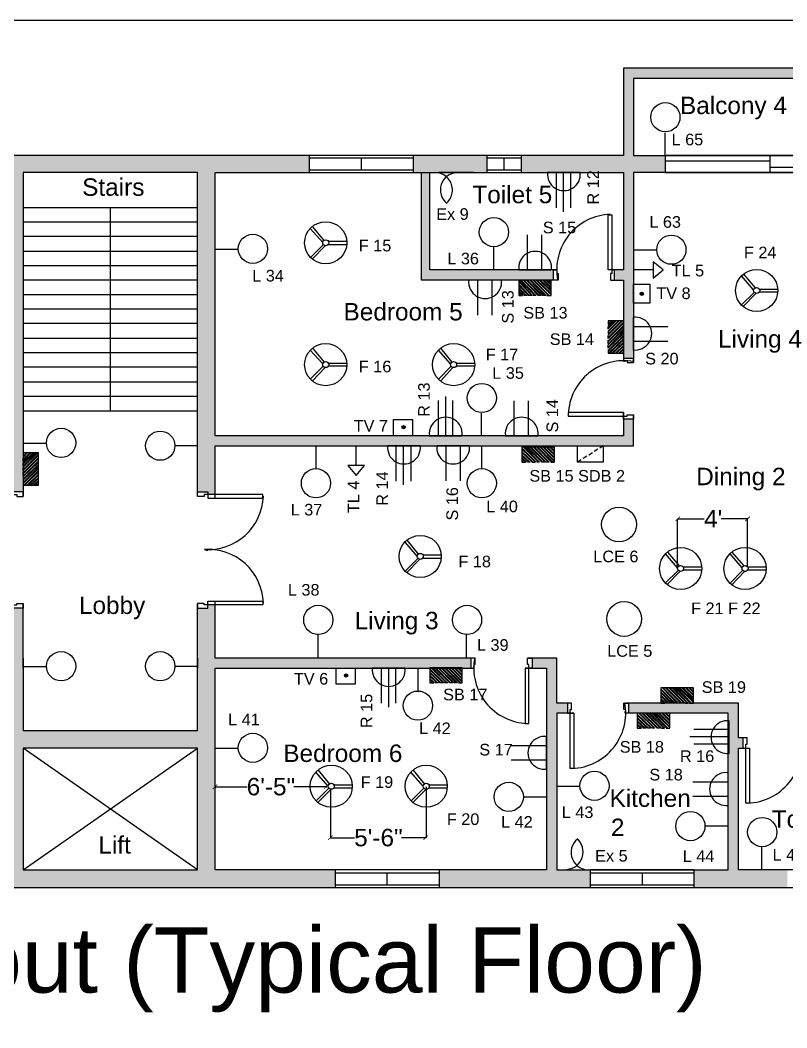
# Model space of a CAD drawing. Header units: inches. Extents: x 61 to 2163, y 256 to 1325.
# Drawn here: x 822 to 1349, y 631 to 1325 of the extents above; entities that cross this region are included whole.
import ezdxf

# ---------------------------------------------------------------- set-up
doc = ezdxf.new("R2010")
doc.units = ezdxf.units.IN
doc.header["$MEASUREMENT"] = 0
for name, color, linetype in [('PDF_0', 7, 'Continuous'), ('PDF_hatch', 3, 'Continuous'), ('PDF_PDF_Geometry', 7, 'Continuous'), ('PDF_PDF_Solid Fills', 7, 'Continuous'), ('PDF_Text', 7, 'Continuous')]:
    doc.layers.add(name, color=color, linetype=linetype)
for name, color, linetype, true_color in [('PDF_door', 140, 'Continuous', 0x00bfff), ('PDF_Layer1', 1, 'Continuous', 0xff0000), ('PDF_window', 180, 'Continuous', 0x3f00ff)]:
    doc.layers.add(name, color=color, linetype=linetype, true_color=true_color)
doc.styles.add('PDF Arial', font='arial.ttf')

msp = doc.modelspace()

# ---------------------------------------------------------------- hatches: boundary and pattern name
at = {"layer": 'PDF_0', "true_color": 0x00ff3f, "transparency": 33554559}
for points in [[(1276.23, 983.25), (1275.91, 983.57), (1272.72, 980.38), (1273.04, 980.06)], [(1320.56, 980.38), (1320.88, 980.06), (1324.39, 983.25), (1323.75, 983.57)], [(957.63, 798.91), (957.31, 799.23), (954.12, 796.04), (954.44, 795.72)], [(1030.66, 796.04), (1030.98, 795.72), (1034.17, 798.91), (1033.85, 799.23)], [(1037.04, 763.83), (1036.72, 764.14), (1033.53, 760.96), (1033.85, 760.64)], [(1099.23, 760.96), (1099.55, 760.64), (1102.74, 763.83), (1102.42, 764.14)]]:
    msp.add_hatch(color=100, dxfattribs=at).paths.add_polyline_path(points)
at = {"layer": 'PDF_hatch', "transparency": 33554559}
for points in [[(1436.01, 1012.59), (1436.01, 1146.22), (1440.8, 1146.22), (1440.8, 1153.23), (1436.01, 1153.23), (1436.01, 1220.21), (1518.93, 1220.21), (1518.93, 1232.01), (1436.01, 1232.01), (1436.01, 1291.97), (1237, 1291.97), (1237, 1232.01), (1166.84, 1232.01), (1166.84, 1220.21), (1237, 1220.21), (1237, 1153.23), (1230.94, 1153.23), (1230.94, 1146.22), (1237, 1146.22), (1237, 1092.32), (1244.02, 1092.32), (1244.02, 1220.21), (1265.71, 1220.21), (1265.71, 1232.01), (1244.02, 1232.01), (1244.02, 1284.95), (1429, 1284.95), (1429, 1232.01), (1409.86, 1232.01), (1409.86, 1220.21), (1429, 1220.21), (1429, 1012.59)], [(956.03, 998.55), (956.03, 1032.04), (1244.02, 1032.04), (1244.02, 1050.54), (1237, 1050.54), (1237, 1039.06), (956.03, 1039.06), (956.03, 1220.21), (1020.77, 1220.21), (1020.77, 1232.01), (747.14, 1232.01), (747.14, 1220.21), (811.88, 1220.21), (811.88, 1039.06), (530.9, 1039.06), (530.9, 1050.54), (523.89, 1050.54), (523.89, 1032.04), (811.88, 1032.04), (811.88, 998.55), (816.98, 998.55), (816.98, 1000.47), (824, 1000.47), (824, 1220.21), (943.91, 1220.21), (943.91, 1000.47), (950.93, 1000.47), (950.93, 998.55)], [(1142.92, 1232.01), (1092.53, 1232.01), (1092.53, 1220.21), (1097.95, 1220.21), (1097.95, 1146.22), (1188.85, 1146.22), (1188.85, 1153.23), (1103.69, 1153.23), (1103.69, 1220.21), (1142.92, 1220.21)], [(1191.08, 885.97), (1174.18, 885.97), (1174.18, 878.96), (1184.06, 878.96), (1184.06, 740.23), (1110.39, 740.23), (1110.39, 728.11), (1214.04, 728.11), (1214.04, 740.23), (1191.08, 740.23), (1191.08, 848.02), (1198.41, 848.02), (1198.41, 855.04), (1191.08, 855.04)], [(1316.1, 855.04), (1240.51, 855.04), (1240.51, 848.02), (1309.08, 848.02), (1309.08, 740.23), (1285.8, 740.23), (1285.8, 728.11), (1349.9, 728.11), (1349.9, 740.23), (1316.1, 740.23), (1316.1, 824.1), (1319.29, 824.1), (1319.29, 831.12), (1316.1, 831.12)]]:
    msp.add_hatch(color=256, dxfattribs=at).paths.add_polyline_path(points)
h = msp.add_hatch(color=256, dxfattribs=at)
h.paths.add_polyline_path([(811.88, 922.65), (811.88, 885.97), (635.83, 885.97), (635.83, 878.96), (811.88, 878.96), (811.88, 740.23), (729.28, 740.23), (729.28, 728.11), (1038.63, 728.11), (1038.63, 740.23), (956.03, 740.23), (956.03, 878.96), (1132.08, 878.96), (1132.08, 885.97), (956.03, 885.97), (956.03, 922.65), (950.93, 922.65), (950.93, 920.42), (943.91, 920.42), (943.91, 836.22), (824, 836.22), (824, 920.42), (816.98, 920.42), (816.98, 922.65)])
h.paths.add_polyline_path([(824, 740.23), (824, 824.1), (943.91, 824.1), (943.91, 740.23)], flags=0)
at = {"layer": 'PDF_PDF_Solid Fills', "transparency": 33554559}
for points in [[(1248.8, 1137.61), (1248.49, 1137.29), (1248.49, 1136.01), (1248.8, 1136.01), (1249.12, 1135.69), (1249.76, 1135.69), (1250.4, 1136.33), (1250.4, 1136.97), (1250.08, 1137.29), (1250.08, 1137.61)], [(1086.15, 1045.44), (1086.15, 1045.76), (1084.88, 1045.76), (1084.56, 1045.44), (1084.56, 1044.16), (1084.88, 1043.84), (1086.15, 1043.84), (1086.15, 1044.16), (1086.47, 1044.48), (1086.47, 1045.12)], [(1046.61, 874.49), (1046.29, 874.81), (1045.65, 874.81), (1045.01, 874.17), (1045.01, 873.22), (1045.33, 872.9), (1046.61, 872.9), (1046.61, 873.22), (1046.93, 873.54), (1046.93, 874.17), (1046.61, 874.17)]]:
    msp.add_hatch(color=256, dxfattribs=at).paths.add_polyline_path(points)

# ---------------------------------------------------------------- linework, layer by layer
at = {"layer": 'PDF_0', "lineweight": 25}
for points in [[(61.45, 1325.13), (1709.01, 1325.13), (1709.01, 256.1), (61.45, 256.1)], [(1244.02, 1284.95), (1244.02, 1232.01), (1429, 1232.01), (1429, 1284.95)], [(824, 824.1), (824, 740.23), (943.91, 740.23), (943.91, 824.1)]]:
    msp.add_lwpolyline(points, close=True, dxfattribs=at)
for points in [[(338.91, 728.11), (824, 728.11), (943.91, 728.11), (1429, 728.11), (1429, 668.15), (1537.75, 668.15), (1537.75, 728.11), (1687.96, 728.11), (1687.96, 1232.01), (1675.85, 1232.01), (1675.85, 1291.97), (1591.97, 1291.97), (1591.97, 1232.01), (1436.01, 1232.01), (1436.01, 1291.97), (1237, 1291.97), (1237, 1232.01), (943.91, 1232.01), (824, 1232.01), (530.9, 1232.01)], [(943.91, 997.28), (943.91, 1220.21), (824, 1220.21), (824, 997.28)], [(1237, 1055), (1237, 1039.06), (956.03, 1039.06), (956.03, 1220.21), (1133.67, 1220.21), (1109.75, 1220.21)], [(1192.04, 1146.22), (1188.53, 1146.22), (1185.98, 1146.22), (1147.71, 1146.22), (1140.69, 1146.22), (1133.67, 1146.22), (1109.75, 1146.22), (1097.95, 1146.22), (1097.95, 1153.23), (1097.95, 1220.21)], [(1191.08, 1153.23), (1188.53, 1153.23), (1185.98, 1153.23), (1147.71, 1153.23), (1140.69, 1153.23), (1133.67, 1153.23), (1116.77, 1153.23), (1103.69, 1153.23), (1103.69, 1220.21)], [(1133.67, 1220.21), (1140.69, 1220.21), (1147.71, 1220.21), (1154.72, 1220.21), (1237, 1220.21), (1237, 1166.95), (1237, 1160.25), (1237, 1153.23), (1226.48, 1153.23)], [(1429, 1009.72), (1429, 1153.23), (1429, 1160.25), (1429, 1166.95), (1429, 1220.21), (1244.02, 1220.21), (1244.02, 1166.95), (1244.02, 1160.25), (1244.02, 1153.23), (1244.02, 1089.45)], [(943.91, 1195.97), (824, 1195.97)], [(883.95, 1055.96), (883.95, 1195.97)], [(943.91, 1186.08), (824, 1186.08)], [(943.91, 1176.2), (824, 1176.2)], [(943.91, 1165.99), (824, 1165.99)], [(943.91, 1156.1), (824, 1156.1)], [(943.91, 1146.22), (824, 1146.22)], [(1228.07, 1146.22), (1237, 1146.22), (1237, 1090.41)], [(943.91, 1136.01), (824, 1136.01)], [(943.91, 1126.12), (824, 1126.12)], [(943.91, 1116.24), (824, 1116.24)], [(943.91, 1106.03), (824, 1106.03)], [(943.91, 1096.15), (824, 1096.15)], [(943.91, 1086.26), (824, 1086.26)], [(943.91, 1076.05), (824, 1076.05)], [(943.91, 1066.17), (824, 1066.17)], [(943.91, 1055.96), (824, 1055.96)], [(956.03, 996), (956.03, 1032.04), (1244.02, 1032.04), (1244.02, 1053.41)], [(956.03, 960.28), (956.03, 960.6)], [(824, 885.97), (824, 923.61)], [(943.91, 885.97), (943.91, 923.61)], [(1134.95, 885.97), (956.03, 885.97), (956.03, 925.2)], [(824, 878.96), (824, 885.97), (824, 874.17), (824, 836.22), (943.91, 836.22), (943.91, 874.17), (943.91, 885.97), (943.91, 878.96)], [(1201.28, 855.04), (1191.08, 855.04), (1191.08, 885.97), (1184.06, 885.97), (1170.99, 885.97)], [(1169.39, 878.96), (1184.06, 878.96), (1184.06, 848.02), (1184.06, 740.23), (956.03, 740.23), (956.03, 878.96), (1133.99, 878.96)], [(1237.64, 855.04), (1237.32, 855.04)], [(1322.16, 831.12), (1316.1, 831.12), (1316.1, 848.02), (1316.1, 855.04), (1238.6, 855.04)], [(1202.88, 848.02), (1202.56, 848.02), (1191.08, 848.02), (1191.08, 841.01), (1191.08, 740.23), (1309.08, 740.23), (1309.08, 800.18), (1309.08, 841.01), (1309.08, 848.02), (1238.6, 848.02), (1238.28, 848.02)], [(824, 740.23), (943.91, 824.1)], [(943.91, 740.23), (824, 824.1)], [(1359.15, 824.1), (1429, 824.1), (1429, 807.2), (1429, 800.18), (1429, 793.17), (1429, 740.23), (1316.1, 740.23), (1316.1, 793.17), (1316.1, 800.18), (1316.1, 807.2), (1316.1, 824.1), (1323.75, 824.1)]]:
    msp.add_lwpolyline(points, dxfattribs=at)
for centre in [(1233.97, 977.98), (1237.48, 912.92)]:
    msp.add_circle(centre, 11.96, dxfattribs=at)
at = {"layer": 'PDF_door', "lineweight": 25}
for points in [[(1229.03, 1191.19), (1229.03, 1153.23), (1226.48, 1153.23), (1226.48, 1191.19)], [(1228.07, 1146.22), (1230.94, 1146.22), (1230.94, 1153.23), (1229.03, 1153.23), (1229.03, 1150.68), (1228.07, 1150.68)], [(1199.05, 1052.45), (1237, 1052.45), (1237, 1055), (1199.05, 1055)], [(1244.02, 1053.41), (1244.02, 1050.54), (1237, 1050.54), (1237, 1052.45), (1239.56, 1052.45), (1239.56, 1053.41)], [(824, 997.28), (824, 1000.47), (816.98, 1000.47), (816.98, 998.55), (819.53, 998.55), (819.53, 997.28)], [(943.91, 997.28), (943.91, 1000.47), (950.93, 1000.47), (950.93, 998.55), (948.38, 998.55), (948.38, 997.28)], [(988.88, 998.55), (950.93, 998.55), (950.93, 996), (988.88, 996)], [(824, 923.61), (824, 920.42), (816.98, 920.42), (816.98, 922.65), (819.53, 922.65), (819.53, 923.61)], [(943.91, 923.61), (943.91, 920.42), (950.93, 920.42), (950.93, 922.65), (948.38, 922.65), (948.38, 923.61)], [(988.88, 922.65), (950.93, 922.65), (950.93, 925.2), (988.88, 925.2)], [(1170.99, 885.97), (1174.18, 885.97), (1174.18, 878.96), (1171.94, 878.96), (1171.94, 881.51), (1170.99, 881.51)], [(1171.94, 841.01), (1171.94, 878.96), (1169.39, 878.96), (1169.39, 841.01)], [(1201.28, 855.04), (1198.41, 855.04), (1198.41, 848.02), (1200.33, 848.02), (1200.33, 850.57), (1201.28, 850.57)], [(1200.33, 810.07), (1200.33, 848.02), (1202.88, 848.02), (1202.88, 810.07)], [(1322.16, 831.12), (1319.29, 831.12), (1319.29, 824.1), (1321.2, 824.1), (1321.2, 826.65), (1322.16, 826.65)], [(1321.2, 786.15), (1321.2, 824.1), (1323.75, 824.1), (1323.75, 786.15)]]:
    msp.add_lwpolyline(points, close=True, dxfattribs=at)
for points in [[(1191.08, 1150.68), (1192.04, 1150.68), (1192.04, 1146.22), (1188.85, 1146.22), (1188.85, 1153.23), (1191.08, 1153.23), (1191.08, 1151.96)], [(1239.56, 1090.41), (1239.56, 1089.45), (1244.02, 1089.45), (1244.02, 1092.32), (1237, 1092.32), (1237, 1090.41), (1238.28, 1090.41)], [(949.65, 960.6), (950.93, 960.6)], [(949.65, 960.28), (950.93, 960.28)], [(1133.99, 881.51), (1134.95, 881.51), (1134.95, 885.97), (1132.08, 885.97), (1132.08, 878.96), (1133.99, 878.96), (1133.99, 880.23)], [(1238.28, 850.57), (1237.32, 850.57), (1237.32, 855.04), (1240.51, 855.04), (1240.51, 848.02), (1238.28, 848.02), (1238.28, 849.3)]]:
    msp.add_lwpolyline(points, dxfattribs=at)
for centre, start, end in [((1229.19, 1153.39), 91.88412, 190.60722), ((1237.16, 1052.61), 79.39269, 178.11586), ((951.09, 998.71), 266.23168, 358.11594), ((951.09, 922.81), 1.88406, 93.76832), ((1172.1, 879.12), 169.39269, 268.11586), ((1200.49, 848.18), 271.88414, 10.60731), ((1321.36, 824.26), 271.88414, 10.60731)]:
    msp.add_arc(centre, 38.11, start, end, dxfattribs=at)
at = {"layer": 'PDF_Layer1', "lineweight": 25}
msp.add_lwpolyline([(1265.71, 1220.21), (1409.86, 1220.21), (1409.86, 1232.01), (1265.71, 1232.01)], close=True, dxfattribs=at)
for points in [[(1337.78, 1228.18), (1265.71, 1228.18)], [(1337.78, 1232.01), (1337.78, 1220.21)], [(1337.78, 1224.03), (1409.86, 1224.03)], [(1274.32, 948.48), (1274.32, 981.97), (1292.5, 981.97)], [(1322.48, 948.48), (1322.48, 981.97), (1304.3, 981.97)], [(956.03, 796.99), (956.03, 797.63)], [(956.03, 797.31), (978.04, 797.31)], [(1032.57, 797.31), (1010.25, 797.31)], [(1032.57, 796.99), (1032.57, 797.63)], [(1035.44, 795.4), (1035.44, 762.23), (1052.03, 762.23)], [(1101.14, 797.31), (1101.14, 762.23), (1084.24, 762.23)]]:
    msp.add_lwpolyline(points, dxfattribs=at)
at = {"layer": 'PDF_PDF_Geometry', "lineweight": 25}
for points in [[(1265.71, 1232.01), (1265.71, 1247.64)], [(1207.03, 1220.21), (1184.7, 1220.21)], [(1190.76, 1219.89), (1190.76, 1195.97)], [(1195.54, 1220.21), (1195.54, 1193.1)], [(1200.65, 1219.89), (1200.65, 1195.97)], [(1030.02, 1172.05), (1021.41, 1181.62)], [(1023.01, 1182.89), (1030.98, 1173.33)], [(1046.29, 1172.69), (1033.53, 1172.69)], [(1170.99, 1153.23), (1170.99, 1177.47)], [(1180.87, 1153.23), (1180.87, 1177.47)], [(956.03, 1167.59), (971.66, 1167.59)], [(1030.34, 1170.46), (1021.41, 1161.53)], [(1031.62, 1169.82), (1022.69, 1160.57)], [(1046.29, 1170.46), (1033.53, 1170.46)], [(1147.71, 1153.23), (1147.71, 1168.86)], [(1244.02, 1166.95), (1259.65, 1166.95)], [(1164.93, 1153.23), (1186.93, 1153.23)], [(1257.42, 1153.23), (1244.02, 1153.23)], [(1152.81, 1146.22), (1130.48, 1146.22)], [(1136.54, 1146.22), (1136.54, 1121.98)], [(1146.43, 1146.22), (1146.43, 1121.98)], [(1184.38, 1135.69), (1187.25, 1135.69), (1187.25, 1146.22), (1164.93, 1146.22), (1164.93, 1135.69), (1167.48, 1135.69)], [(1164.93, 1145.58), (1174.5, 1135.69)], [(1164.93, 1144.94), (1173.86, 1135.69), (1171.62, 1135.69), (1164.93, 1142.39)], [(1165.57, 1146.22), (1176.09, 1135.69)], [(1166.52, 1146.22), (1176.73, 1135.69)], [(1168.12, 1146.22), (1178.32, 1135.69)], [(1168.75, 1146.22), (1179.28, 1135.69)], [(1170.35, 1146.22), (1180.55, 1135.69)], [(1170.99, 1146.22), (1181.51, 1135.69)], [(1172.58, 1146.22), (1182.79, 1135.69)], [(1173.22, 1146.22), (1183.74, 1135.69)], [(1174.81, 1146.22), (1185.34, 1135.69)], [(1175.45, 1146.22), (1185.98, 1135.69)], [(1177.05, 1146.22), (1187.25, 1136.01)], [(1177.68, 1146.22), (1187.25, 1136.97)], [(1179.28, 1146.22), (1187.25, 1138.24)], [(1179.92, 1146.22), (1187.25, 1139.2)], [(1181.51, 1146.22), (1187.25, 1140.48)], [(1182.47, 1146.22), (1187.25, 1141.43)], [(1183.74, 1146.22), (1187.25, 1142.71)], [(1184.7, 1146.22), (1187.25, 1143.67)], [(1185.98, 1146.22), (1187.25, 1144.94)], [(1186.93, 1146.22), (1187.25, 1145.9)], [(1326.62, 1139.52), (1318.33, 1149.09)], [(1319.61, 1150.36), (1327.58, 1140.8)], [(1164.93, 1143.35), (1172.26, 1135.69)], [(1164.93, 1141.11), (1170.03, 1135.69)], [(1164.93, 1140.16), (1169.39, 1135.69)], [(1164.93, 1138.88), (1167.8, 1135.69)], [(1164.93, 1137.93), (1167.16, 1135.69)], [(1326.94, 1137.61), (1318.01, 1129)], [(1342.89, 1139.84), (1330.13, 1139.84)], [(1342.89, 1137.93), (1330.13, 1137.93)], [(1164.93, 1136.33), (1165.57, 1135.69)], [(1164.93, 1135.69), (1164.93, 1135.69)], [(1170.67, 1135.69), (1168.44, 1135.69)], [(1177.05, 1135.69), (1174.81, 1135.69)], [(1180.24, 1135.69), (1178, 1135.69)], [(1183.43, 1135.69), (1181.19, 1135.69)], [(1328.22, 1136.97), (1319.29, 1127.72)], [(1236.37, 1118.15), (1226.48, 1108.27)], [(1234.13, 1118.15), (1226.48, 1110.5)], [(1231.9, 1118.15), (1226.48, 1112.73)], [(1229.67, 1118.15), (1226.48, 1114.96)], [(1227.44, 1118.15), (1226.48, 1117.19)], [(1235.73, 1118.15), (1226.48, 1108.9)], [(1233.5, 1118.15), (1226.48, 1111.14), (1226.48, 1109.22)], [(1230.94, 1118.15), (1226.48, 1113.69)], [(1228.71, 1118.15), (1226.48, 1115.92)], [(1226.48, 1118.15), (1226.48, 1118.15)], [(1226.48, 1098.38), (1226.48, 1095.83), (1237, 1095.83), (1237, 1118.15), (1226.48, 1118.15), (1226.48, 1115.6)], [(1237, 1117.19), (1226.48, 1106.67)], [(1243.7, 1120.38), (1243.7, 1098.06)], [(1237, 1116.56), (1226.48, 1106.03), (1226.48, 1107.95)], [(1237, 1114.96), (1226.48, 1104.44)], [(1226.48, 1112.41), (1226.48, 1114.32)], [(1237, 1114.01), (1226.48, 1103.8)], [(1237, 1112.73), (1226.48, 1102.21)], [(1237, 1109.54), (1226.48, 1099.34), (1226.48, 1101.57), (1237, 1111.77)], [(1237, 1110.5), (1226.48, 1099.97)], [(1243.7, 1114.32), (1267.62, 1114.32)], [(1237, 1107.95), (1226.48, 1097.74)], [(1237, 1107.31), (1226.48, 1097.1)], [(1226.48, 1102.52), (1226.48, 1104.76)], [(1237, 1105.71), (1226.8, 1095.83)], [(1237, 1105.08), (1227.76, 1095.83)], [(1237, 1103.48), (1229.03, 1095.83)], [(1243.7, 1104.12), (1267.62, 1104.12)], [(1030.02, 1088.49), (1021.41, 1098.06)], [(1023.01, 1099.34), (1030.98, 1089.77)], [(1118.05, 1088.49), (1109.75, 1098.06)], [(1111.03, 1099.34), (1119, 1089.77)], [(1237, 1102.84), (1229.99, 1095.83)], [(1237, 1101.25), (1231.58, 1095.83)], [(1237, 1100.61), (1232.22, 1095.83)], [(1237, 1099.02), (1233.82, 1095.83)], [(1237, 1098.38), (1234.45, 1095.83)], [(1237, 1096.78), (1236.05, 1095.83)], [(1237, 1096.15), (1236.69, 1095.83)], [(1030.34, 1086.9), (1021.41, 1077.97)], [(1031.62, 1085.94), (1022.69, 1076.69)], [(1046.29, 1088.81), (1033.53, 1088.81)], [(1046.29, 1086.9), (1033.53, 1086.9)], [(1118.36, 1086.9), (1109.75, 1077.97)], [(1119.64, 1085.94), (1111.03, 1076.69)], [(1134.63, 1088.81), (1121.87, 1088.81)], [(1134.63, 1086.9), (1121.87, 1086.9)], [(1109.75, 1039.06), (1109.75, 1063.3)], [(1114.86, 1039.06), (1114.86, 1066.17)], [(1119.64, 1039.06), (1119.64, 1063.3)], [(1161.74, 1039.06), (1161.74, 1062.98)], [(1171.62, 1039.06), (1171.62, 1062.98)], [(1139.41, 1039.06), (1139.41, 1054.69)], [(824, 1033.96), (839.62, 1033.96)], [(1103.37, 1039.06), (1125.7, 1039.06)], [(1155.68, 1039.06), (1178, 1039.06)], [(833.88, 1027.26), (824, 1017.37)], [(831.65, 1027.26), (824, 1019.6)], [(829.42, 1027.26), (824, 1021.84)], [(826.87, 1027.26), (824, 1024.07)], [(824.63, 1027.26), (824, 1026.62)], [(832.93, 1027.26), (824, 1018.01)], [(830.69, 1027.26), (824, 1020.56)], [(828.46, 1027.26), (824, 1022.79)], [(826.23, 1027.26), (824, 1025.03)], [(824, 1027.26), (824, 1027.26)], [(824, 1007.48), (824, 1004.93), (834.52, 1004.93), (834.52, 1027.26), (824, 1027.26), (824, 1024.71)], [(943.91, 1032.04), (928.28, 1032.04)], [(1025.24, 1032.04), (1025.24, 1016.41)], [(1052.98, 1018.65), (1052.98, 1032.04)], [(1097, 1032.04), (1074.67, 1032.04)], [(1080.41, 1032.04), (1080.41, 1007.8)], [(1085.52, 1032.04), (1085.52, 1005.25)], [(1090.62, 1032.04), (1090.62, 1007.8)], [(1130.8, 1032.04), (1108.8, 1032.04)], [(1114.86, 1032.04), (1114.86, 1008.12)], [(1124.74, 1032.04), (1124.74, 1008.12)], [(1139.41, 1032.04), (1139.41, 1016.41)], [(1186.93, 1020.88), (1189.48, 1020.88), (1189.48, 1031.09), (1167.16, 1031.09), (1167.16, 1020.88), (1169.71, 1020.88)], [(1167.16, 1030.77), (1177.05, 1020.88)], [(1167.16, 1029.81), (1176.41, 1020.88)], [(1167.16, 1028.21), (1174.81, 1020.88)], [(1167.16, 1027.58), (1174.18, 1020.88), (1176.09, 1020.88)], [(1168.12, 1031.09), (1178.64, 1020.88)], [(1169.07, 1031.09), (1179.28, 1020.88), (1177.37, 1020.88)], [(1170.35, 1031.09), (1180.87, 1020.88)], [(1171.31, 1031.09), (1181.51, 1020.88)], [(1172.58, 1031.09), (1183.11, 1020.88)], [(1175.77, 1031.09), (1185.98, 1020.88), (1183.74, 1020.88), (1173.54, 1031.09)], [(1175.13, 1031.09), (1185.34, 1020.88)], [(1177.37, 1031.09), (1187.57, 1020.88)], [(1178, 1031.09), (1188.53, 1020.88)], [(1179.6, 1031.09), (1189.48, 1021.2)], [(1180.24, 1031.09), (1189.48, 1021.84)], [(1181.83, 1031.09), (1189.48, 1023.43)], [(1182.47, 1031.09), (1189.48, 1024.07)], [(1184.06, 1031.09), (1189.48, 1025.66)], [(1184.7, 1031.09), (1189.48, 1026.3)], [(1186.3, 1031.09), (1189.48, 1027.9)], [(1186.93, 1031.09), (1189.48, 1028.53)], [(1188.53, 1031.09), (1189.48, 1030.13)], [(1189.17, 1031.09), (1189.48, 1031.09)], [(1215.64, 1027.26), (1213.09, 1025.66)], [(1219.46, 1029.81), (1216.91, 1028.21)], [(1222.97, 1032.04), (1220.74, 1030.45)], [(834.52, 1026.3), (824, 1015.78)], [(834.52, 1025.66), (824, 1015.14), (824, 1017.05)], [(834.52, 1024.07), (824, 1013.54)], [(834.52, 1023.43), (824, 1012.91)], [(824, 1021.52), (824, 1023.43)], [(834.52, 1021.84), (824, 1011.31)], [(834.52, 1020.88), (824, 1010.67), (824, 1008.76)], [(824, 1018.33), (824, 1020.24)], [(1167.16, 1025.98), (1172.58, 1020.88)], [(1167.16, 1025.34), (1171.62, 1020.88)], [(1167.16, 1023.75), (1170.35, 1020.88)], [(1167.16, 1023.11), (1169.39, 1020.88)], [(1167.16, 1021.52), (1168.12, 1020.88)], [(1167.16, 1020.88), (1167.16, 1020.88)], [(1172.9, 1020.88), (1170.99, 1020.88)], [(1182.79, 1020.88), (1180.55, 1020.88)], [(1207.98, 1022.47), (1205.43, 1020.88)], [(1211.81, 1025.03), (1209.26, 1023.43)], [(834.52, 1019.6), (824, 1009.08)], [(834.52, 1018.65), (824, 1008.44)], [(834.52, 1017.37), (824, 1006.85)], [(834.52, 1016.41), (824, 1006.21)], [(824, 1011.95), (824, 1013.86)], [(834.52, 1015.14), (824.32, 1004.93)], [(834.52, 1014.18), (824.95, 1004.93)], [(834.52, 1012.59), (826.55, 1004.93)], [(834.52, 1011.95), (827.5, 1004.93)], [(834.52, 1010.36), (828.78, 1004.93)], [(834.52, 1009.72), (829.42, 1004.93)], [(834.52, 1008.12), (831.01, 1004.93)], [(834.52, 1007.48), (831.97, 1004.93)], [(834.52, 1005.89), (833.25, 1004.93)], [(834.52, 1005.25), (834.2, 1004.93)], [(1095.08, 956.14), (1086.79, 965.71)], [(1088.07, 966.98), (1096.04, 957.41)], [(1274.32, 948.16), (1266.03, 957.73)], [(1267.3, 959.01), (1275.28, 949.44)], [(1318.65, 948.16), (1310.36, 957.73)], [(1311.63, 959.01), (1319.93, 949.44)], [(1095.4, 954.54), (1086.47, 945.61)], [(1096.68, 953.91), (1087.75, 944.66)], [(1111.35, 954.54), (1098.59, 954.54)], [(1111.35, 956.78), (1098.91, 956.78)], [(1274.64, 946.25), (1265.71, 937.64)], [(1275.91, 945.61), (1266.98, 936.36)], [(1290.58, 948.48), (1278.15, 948.48)], [(1290.58, 946.57), (1278.15, 946.57)], [(1318.97, 946.25), (1310.36, 937.64)], [(1320.24, 945.61), (1311.63, 936.36)], [(1335.23, 948.48), (1322.48, 948.48)], [(1335.23, 946.57), (1322.48, 946.57)], [(1026.83, 885.97), (1026.83, 901.92)], [(1128.89, 885.97), (1128.89, 901.92)], [(824, 880.23), (839.62, 880.23)], [(943.91, 880.23), (928.28, 880.23)], [(1086.47, 878.96), (1064.15, 878.96)], [(1070.21, 878.96), (1070.21, 855.04)], [(1075.31, 878.96), (1075.31, 852.17)], [(1080.09, 878.96), (1080.09, 855.04)], [(1095.4, 878.96), (1095.4, 863.33)], [(1123.47, 869.07), (1126.02, 869.07), (1126.02, 879.28), (1103.69, 879.28), (1103.69, 869.07), (1106.56, 869.07)], [(1103.69, 878.64), (1113.58, 869.07)], [(1103.69, 878), (1112.94, 869.07), (1110.71, 869.07), (1103.69, 875.77)], [(1103.69, 876.41), (1111.35, 869.07)], [(1103.69, 874.17), (1109.12, 869.07)], [(1104.65, 879.28), (1115.18, 869.07)], [(1105.61, 879.28), (1115.81, 869.07)], [(1106.88, 879.28), (1117.41, 869.07)], [(1107.84, 879.28), (1118.05, 869.07)], [(1109.43, 879.28), (1119.64, 869.07)], [(1110.07, 879.28), (1120.6, 869.07)], [(1111.67, 879.28), (1121.87, 869.07)], [(1112.3, 879.28), (1122.83, 869.07)], [(1113.9, 879.28), (1124.11, 869.07)], [(1114.54, 879.28), (1125.06, 869.07)], [(1116.13, 879.28), (1126.02, 869.39)], [(1116.77, 879.28), (1126.02, 870.03)], [(1118.36, 879.28), (1126.02, 871.62)], [(1119, 879.28), (1126.02, 872.26)], [(1120.6, 879.28), (1126.02, 873.86)], [(1121.23, 879.28), (1126.02, 874.49)], [(1122.83, 879.28), (1126.02, 876.09)], [(1123.47, 879.28), (1126.02, 876.73)], [(1125.06, 879.28), (1126.02, 878.32)], [(1126.02, 879.28), (1126.02, 878.96)], [(1103.69, 873.54), (1108.48, 869.07)], [(1103.69, 871.94), (1106.88, 869.07)], [(1103.69, 871.3), (1105.93, 869.07)], [(1103.69, 869.71), (1104.65, 869.07)], [(1103.69, 869.07), (1103.69, 869.07)], [(1109.75, 869.07), (1107.52, 869.07)], [(1116.13, 869.07), (1113.9, 869.07)], [(1119.32, 869.07), (1117.09, 869.07)], [(1122.51, 869.07), (1120.28, 869.07)], [(1282.61, 855.04), (1285.16, 855.04), (1285.16, 865.56), (1262.84, 865.56), (1262.84, 855.04), (1265.39, 855.04)], [(1262.84, 864.93), (1272.72, 855.04)], [(1262.84, 864.29), (1271.77, 855.04), (1269.85, 855.04)], [(1262.84, 862.69), (1270.49, 855.04)], [(1262.84, 862.05), (1269.53, 855.04)], [(1262.84, 860.46), (1268.26, 855.04)], [(1263.79, 865.56), (1274, 855.04)], [(1264.43, 865.56), (1274.96, 855.04), (1273.04, 855.04)], [(1266.03, 865.56), (1276.55, 855.04)], [(1266.66, 865.56), (1277.19, 855.04)], [(1268.26, 865.56), (1278.78, 855.04)], [(1269.22, 865.56), (1279.42, 855.04), (1281.34, 855.04)], [(1270.49, 865.56), (1281.02, 855.04)], [(1271.45, 865.56), (1281.65, 855.04)], [(1272.72, 865.56), (1283.25, 855.04)], [(1273.68, 865.56), (1283.89, 855.04)], [(1274.96, 865.56), (1285.16, 855.36)], [(1275.91, 865.56), (1285.16, 856.31)], [(1277.19, 865.56), (1285.16, 857.59)], [(1278.15, 865.56), (1285.16, 858.55)], [(1279.74, 865.56), (1285.16, 860.14)], [(1280.38, 865.56), (1285.16, 860.78)], [(1281.97, 865.56), (1285.16, 862.37)], [(1282.61, 865.56), (1285.16, 863.01)], [(1284.21, 865.56), (1285.16, 864.61)], [(1284.84, 865.56), (1285.16, 865.24)], [(1262.84, 859.82), (1267.3, 855.04)], [(1262.84, 858.23), (1266.03, 855.04)], [(1262.84, 857.27), (1265.07, 855.04)], [(1262.84, 856), (1263.48, 855.04)], [(1262.84, 855.04), (1262.84, 855.04)], [(1268.58, 855.04), (1266.35, 855.04)], [(1278.15, 855.04), (1276.23, 855.04)], [(1266.35, 837.82), (1268.9, 837.82), (1268.9, 848.02), (1246.57, 848.02), (1246.57, 837.82), (1249.12, 837.82)], [(1246.57, 847.38), (1256.46, 837.82)], [(1246.57, 846.75), (1255.82, 837.82)], [(1247.53, 848.02), (1258.05, 837.82)], [(1248.17, 848.02), (1258.69, 837.82), (1256.78, 837.82)], [(1249.76, 848.02), (1260.29, 837.82)], [(1250.4, 848.02), (1260.92, 837.82)], [(1251.99, 848.02), (1262.52, 837.82)], [(1252.95, 848.02), (1263.16, 837.82), (1265.07, 837.82)], [(1254.23, 848.02), (1264.75, 837.82)], [(1255.18, 848.02), (1265.39, 837.82)], [(1256.46, 848.02), (1266.98, 837.82)], [(1257.42, 848.02), (1267.62, 837.82)], [(1258.69, 848.02), (1268.9, 838.14)], [(1259.65, 848.02), (1268.9, 838.77)], [(1261.24, 848.02), (1268.9, 840.37)], [(1261.88, 848.02), (1268.9, 841.01)], [(1263.48, 848.02), (1268.9, 842.6)], [(1264.11, 848.02), (1268.9, 843.24)], [(1265.71, 848.02), (1268.9, 844.83)], [(1266.35, 848.02), (1268.9, 845.47)], [(1267.94, 848.02), (1268.9, 847.07)], [(1268.58, 848.02), (1268.9, 848.02)], [(1246.57, 845.15), (1254.23, 837.82)], [(1246.57, 844.51), (1253.27, 837.82)], [(1246.57, 842.92), (1251.99, 837.82)], [(1246.57, 842.28), (1251.04, 837.82)], [(1246.57, 840.69), (1249.76, 837.82)], [(1246.57, 840.05), (1248.8, 837.82)], [(1309.72, 820.28), (1309.72, 842.6)], [(1246.57, 838.45), (1247.21, 837.82)], [(1246.57, 837.82), (1246.57, 837.82)], [(1252.31, 837.82), (1250.4, 837.82)], [(1255.5, 837.82), (1253.59, 837.82)], [(1261.88, 837.82), (1259.97, 837.82)], [(1309.4, 836.86), (1285.48, 836.86)], [(1184.06, 825.7), (1159.82, 825.7)], [(1184.06, 809.75), (1184.06, 831.76)], [(1309.72, 831.76), (1282.61, 831.76)], [(1309.4, 826.65), (1285.48, 826.65)], [(956.03, 824.1), (971.66, 824.1)], [(1184.06, 815.81), (1159.82, 815.81)], [(1033.85, 797.95), (1025.24, 807.52)], [(1026.83, 808.79), (1034.81, 799.23)], [(1099.23, 797.95), (1090.62, 807.52)], [(1092.21, 808.79), (1100.19, 799.23)], [(1309.08, 784.56), (1309.08, 806.88)], [(1050.11, 798.59), (1037.36, 798.59)], [(1115.49, 798.59), (1102.74, 798.59)], [(1191.08, 797.95), (1206.71, 797.95)], [(1309.08, 800.5), (1284.84, 800.5)], [(1034.17, 796.36), (1025.24, 787.43)], [(1035.44, 795.4), (1026.51, 786.47)], [(1050.11, 796.36), (1037.36, 796.36)], [(1099.55, 796.36), (1090.62, 787.43)], [(1100.82, 795.4), (1091.89, 786.47)], [(1115.49, 796.36), (1102.74, 796.36)], [(1184.06, 790.3), (1168.12, 790.3)], [(1309.08, 790.62), (1284.84, 790.62)], [(1309.08, 770.2), (1293.14, 770.2)], [(1332.36, 740.23), (1332.36, 755.85)]]:
    msp.add_lwpolyline(points, dxfattribs=at)
for points in [[(1257.42, 1147.49), (1264.43, 1153.23), (1257.42, 1158.66)], [(1255.18, 1130.27), (1244.02, 1130.27), (1244.02, 1141.43), (1244.02, 1143.35), (1255.18, 1143.35)], [(1078.82, 1039.06), (1078.82, 1050.22), (1090.3, 1050.22), (1091.89, 1050.22), (1091.89, 1039.06)], [(1205.43, 1032.04), (1222.97, 1032.04), (1222.97, 1020.88), (1205.43, 1020.88)], [(1047.24, 1018.65), (1052.98, 1011.63), (1058.73, 1018.65)], [(1039.27, 868.11), (1039.27, 878.96), (1050.75, 878.96), (1052.35, 878.96), (1052.35, 868.11)]]:
    msp.add_lwpolyline(points, close=True, dxfattribs=at)
for centre, radius in [((1265.87, 1258.32), 10.05), ((1032.1, 1171.89), 14.51), ((1147.86, 1179.23), 10.05), ((982.02, 1167.74), 10.05), ((1032.1, 1171.89), 2.07), ((1270.01, 1167.11), 10.05), ((1328.7, 1139.04), 14.51), ((1249.6, 1136.81), 1.12), ((1328.7, 1139.04), 2.07), ((1032.1, 1088.01), 14.51), ((1120.12, 1088.01), 14.51), ((1032.1, 1088.01), 2.07), ((1120.12, 1088.01), 2.07), ((1139.57, 1065.05), 10.05), ((849.99, 1034.11), 10.05), ((918.24, 1032.2), 10.05), ((1085.67, 1044.96), 1.12), ((1025.4, 1006.37), 10.05), ((1139.57, 1006.37), 10.05), ((1097.16, 955.98), 14.51), ((1097.16, 955.98), 2.07), ((1276.39, 947.69), 14.51), ((1320.72, 947.69), 14.51), ((1276.39, 947.69), 2.07), ((1320.72, 947.69), 2.07), ((1026.99, 912.29), 10.05), ((1129.37, 912.29), 10.05), ((849.99, 880.39), 10.05), ((918.24, 880.39), 10.05), ((1046.13, 874.01), 1.12), ((1095.56, 853.28), 10.05), ((982.02, 824.26), 10.05), ((1035.92, 797.79), 14.51), ((1101.3, 797.79), 14.51), ((1217.07, 798.11), 10.05), ((1035.92, 797.79), 2.07), ((1101.3, 797.79), 2.07), ((1158.07, 790.46), 10.05), ((1283.09, 770.36), 10.05), ((1332.52, 766.22), 10.05)]:
    msp.add_circle(centre, radius, dxfattribs=at)
for centre, radius, start, end in [((1107.36, 1208.25), 11.96, 309.14429, 96.33364), ((1122.99, 1208.25), 11.96, 94.14735, 229.77356), ((1196.02, 1219.09), 11.32, 173.67736, 6.24022), ((1176.25, 1154.67), 11.32, 353.12806, 186.87194), ((1141.81, 1144.78), 11.32, 173.12806, 6.87194), ((1245.14, 1109.38), 11.32, 263.1278, 96.8722), ((1114.7, 1040.49), 11.32, 353.67744, 186.24049), ((1167, 1040.49), 11.32, 353.12806, 186.87194), ((1085.99, 1030.93), 11.32, 173.67736, 6.24022), ((1119.8, 1030.93), 11.32, 173.12806, 6.87194), ((1075.47, 877.84), 11.32, 173.67736, 6.24022), ((1308.6, 831.6), 11.32, 83.67736, 276.24022), ((1182.63, 820.75), 11.32, 83.12806, 276.87194), ((1307.65, 795.88), 11.32, 83.12806, 276.87194), ((1197.3, 752.5), 11.96, 274.14735, 49.77356), ((1212.93, 752.19), 11.96, 129.14429, 276.33364)]:
    msp.add_arc(centre, radius, start, end, dxfattribs=at)
at = {"layer": 'PDF_window', "lineweight": 25}
for points in [[(1020.77, 1220.21), (1092.53, 1220.21), (1092.53, 1232.01), (1020.77, 1232.01)], [(1142.92, 1220.21), (1166.84, 1220.21), (1166.84, 1232.01), (1142.92, 1232.01)], [(1038.63, 728.11), (1110.39, 728.11), (1110.39, 740.23), (1038.63, 740.23)], [(1214.04, 728.11), (1285.8, 728.11), (1285.8, 740.23), (1214.04, 740.23)]]:
    msp.add_lwpolyline(points, close=True, dxfattribs=at)
for points in [[(1092.53, 1230.09), (1020.77, 1230.09)], [(1056.81, 1222.12), (1056.81, 1230.09)], [(1166.84, 1230.09), (1142.92, 1230.09)], [(1154.72, 1230.09), (1154.72, 1222.12)], [(1020.77, 1222.12), (1092.53, 1222.12)], [(1142.92, 1222.12), (1166.84, 1222.12)], [(1110.39, 737.99), (1038.63, 737.99)], [(1074.35, 730.02), (1074.35, 737.99)], [(1285.8, 737.99), (1214.04, 737.99)], [(1250.08, 730.02), (1250.08, 737.99)], [(1038.63, 730.02), (1110.39, 730.02)], [(1214.04, 730.02), (1285.8, 730.02)]]:
    msp.add_lwpolyline(points, dxfattribs=at)

# ---------------------------------------------------------------- texts
at = {"layer": 'PDF_Text', "attachment_point": 7, "style": 'PDF Arial'}
for s, insert, char_height in [('Balcony 4', (1275.91, 1256.86), 12), ('L 65', (1270.17, 1238.89), 8), ('Stairs', (864.5, 1204.06), 12), ('Toilet 5', (1133.03, 1198.95), 12), ('Ex 9', (1108.16, 1187.54), 8), ('S 15', (1181.51, 1178.29), 8), ('L 63', (1254.86, 1182.11), 8), ('F 15', (1054.9, 1165.85), 8), ('F 24', (1319.93, 1161.21), 8), ('L 36', (1115.81, 1156.92), 8), ('L 34', (981.55, 1145.12), 8), ('TL 5', (1270.17, 1148.63), 8), ('TV 8', (1259.65, 1133), 8), ('Bedroom 5', (1044.37, 1118.27), 12), ('SB 13', (1168.12, 1119.6), 8), ('Living 4', (1302.07, 1096.13), 12), ('SB 14', (1186.3, 1101.43), 8), ('F 17', (1142.28, 1091.04), 8), ('S 20', (1251.99, 1088.04), 8), ('F 16', (1054.9, 1082.61), 8), ('L 35', (1146.75, 1078.14), 8), ('TV 7', (1051.39, 1041.93), 8), ('SB 15 SDB 2', (1172.26, 1007.35), 7.9996), ('Dining 2', (1287.08, 1001.41), 12), ('L 37', (1008.02, 984.06), 8), ('L 40', (1142.6, 986.3), 8), ('LCE 6', (1216.27, 951.86), 8), ('F 18', (1123.47, 948.35), 8), ('L 38', (1006.1, 928.89), 8), ('Lobby', (862.27, 912.74), 12), ('F 21 F 22', (1283.57, 916.27), 8), ('Living 3', (1052.03, 902.22), 12), ('L 39', (1136.22, 890.94), 8), ('LCE 5', (1225.84, 886.79), 8), ('TV 6', (1010.25, 867.66), 8), ('SB 19', (1290.9, 861.92), 8), ('SB 17', (1112.94, 856.82), 8), ('L 41', (964.96, 839.73), 8), ('L 42', (1096.36, 833.67), 8), ('Bedroom 6', (1002.91, 814.33), 12), ('S 17', (1137.82, 818.86), 8), ('SB 18', (1234.45, 820.78), 8), ('R 16', (1275.91, 814.4), 8), ('F 19', (1056.17, 796.54), 8), ('S 18', (1254.86, 801.64), 8), ('Kitchen', (1227.44, 783.4), 12), ('L 43', (1194.59, 775.8), 8), ('F 20', (1115.49, 771.02), 8), ('L 42', (1152.81, 769.25), 8), ('Toilet 7', (1339.06, 769.05), 12), ('2', (1228.39, 763.51), 12), ('Lift', (875.66, 751.27), 12), ('Ex 5', (1217.55, 745.83), 8), ('L 44', (1277.83, 745.65), 8), ('L 45', (1339.7, 746.47), 8), ('Fixture Layout (Typical Floor)', (477.32, 642.17), 44.9728)]:
    msp.add_mtext(s, dxfattribs=dict(at, insert=insert, char_height=char_height))
at = {"layer": 'PDF_Text', "char_height": 8, "attachment_point": 7, "rotation": 90, "style": 'PDF Arial'}
for s, insert in [('R 12', (1220.1, 1198.2)), ('S 13', (1161.56, 1116.24)), ('R 13', (1103.84, 1052.13)), ('S 14', (1192.17, 1041.29)), ('R 14', (1074.99, 990.9)), ('TL 4', (1055.22, 985.8)), ('S 16', (1123.28, 980.69)), ('R 15', (1064.28, 837.82))]:
    msp.add_mtext(s, dxfattribs=dict(at, insert=insert))
at = {"layer": 'PDF_Text', "color": 100, "true_color": 0x00ff3f, "char_height": 12, "attachment_point": 7, "style": 'PDF Arial'}
for s, insert in [("4'", (1292.5, 975.91)), ('6\'-5"', (977.72, 791.37)), ('5\'-6"', (1051.71, 756.29))]:
    msp.add_mtext(s, dxfattribs=dict(at, insert=insert))

doc.saveas('drawing.dxf')
